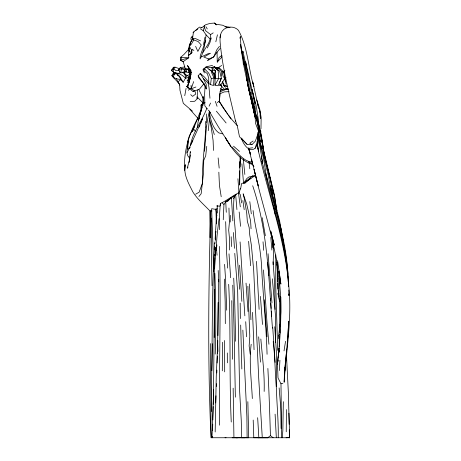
<?xml version="1.0" encoding="UTF-8"?>
<svg xmlns="http://www.w3.org/2000/svg" width="461" height="461" viewBox="0 0 461 461"><rect width="100%" height="100%" fill="white"/><g stroke="black" fill="none" stroke-linecap="round" stroke-linejoin="round"><path stroke-width="0.69" d="M210.026 237.548L210.204 210.896M288.874 295.587L288.811 290.009M280.017 333.078C279.239 320.13 280.282 307.239 278.957 294.32L279.014 275.557L278.035 271.235L277.372 272.86L277.701 281.884M286.425 409.593L286.241 431.801M186.405 72.135L186.423 68.608L184.06 71.173L189.73 72.976M214.181 337.573C214.717 307.47 213.143 277.257 215.846 247.229L215.154 256.207M214.596 289.531L213.524 390.945M232.84 220.9L231.387 197.429L225.746 201.86L223.954 204.407L223.239 219.753M229.624 250.018L229.664 240.533L228.691 230.097L229.399 222.409L228.944 208.009M211.835 370.742L212.481 343.739M240.498 46.186L240.515 44.296L248.151 79.165L249.983 92.586L253.285 106.86L249.632 91.122L257.44 123.917L260.327 140.392L259.739 141.988M221.378 78.157L218.151 85.775L214.912 85.164L215.454 70.562L211.726 67.392L214.538 66.828L219.684 71.092L221.378 78.157L219.344 83.084M224.628 340.506L224.686 371.894M264.095 155.657L264.113 154.354L270.348 179.456L273.021 194.15L272.612 195.487M215.172 431.969L216.261 376.239L217.817 340.627M218.756 279.401L217.644 341.209L217.92 351.536M222.306 370.846L222.484 342.264M230.223 222.058L230.316 215.345M260.984 128.757L261.151 117.463L259.647 108.929L256.771 99.858M275.811 254.927L275.759 286.033L277.695 350.331M189.31 81.061L189.459 72.561L188.203 69.559L189.834 69.749M210.637 343.583L210.447 373.796L211.345 411.575M217.183 208.752L215.904 209.006L216.393 223.948M278.237 437.743C278.559 421.366 276.871 405.04 276.416 388.686C274.998 373.001 275.165 357.235 273.189 341.601M279.28 346.966L279.193 338.184L279.545 336.288M272.728 247.615L272.768 243.466M273.143 264.677L273.661 245.171M206.378 122.609L206.58 113.988M212.878 419.948L213.189 406.539M283.342 401.687L282.858 430.159L282.322 437.743M214.659 268.821L215.045 257.584M217.949 335.596L218.111 302.502M202.454 183.778C201.878 164.761 205.007 145.947 205.698 126.965M213.247 404.43L213.65 389.637L211.991 437.743M278.957 294.32L277.948 288.822L277.695 266.066L276.819 264.862L276.957 262.257M240.1 156.694L239.691 185.063L239.49 170.8M203.03 96.735L202.846 102.872L202.079 104.399L203.261 102.803M216.808 372.961L216.9 370.114M217.131 363.009L217.356 356.076M217.448 353.316L217.632 347.807M275.442 342.483L275.678 318.004L272.376 278.819M219.344 102.163L219.494 94.868L221.701 85.936L220.733 85.112L219.206 84.933L221.701 85.936M284.691 367.359L284.132 382.284C286.212 350.475 292.09 318.695 288.851 286.69C285.042 238.372 267.576 192.6 257.152 145.555M187.771 149.226L188.076 141.406L186.82 152.585L187.811 155.806L189.753 158.325M212.233 437.743L212.285 436.319M212.509 430.614L212.757 424.195M215.696 402.943L215.967 395.797M216.324 386.502L216.434 383.644M190.226 101.512L194.744 101.259L197.152 98.827L197.51 90.102M211.605 218.122L211.271 242.959L212.037 285.711M240.077 166.79L240.446 157.714M179.392 68.712L175.03 67.162L173.422 67.266L173.768 68.689L173.613 72.342L177.047 73.927L179.94 76.757L183.184 82.26L186.97 75.506L189.678 74.682M239.49 168.035L239.76 161.615M276.364 386.716L276.56 354.809L274.733 326.74M264.159 391.447C264.689 373.923 262.292 356.451 260.834 339.008M281.06 428.488L281.354 412.416L280.974 383.771L278.012 377.887L277.499 364.259L277.925 358.041L279.112 350.32M215.195 354.106C216.238 327.224 215.713 300.284 214.907 273.402M280.179 324.7L280.83 312.034L280.858 296.988M279.389 370.558L279.925 360.289M215.137 238.959L216.71 212.561M280.438 326.837L280.524 325.454M205.157 85.371L204.638 93.548L204.84 105.88L207.49 109.073M205.715 40.47L200.316 55.706L200.114 58.945C203.975 51.644 205.105 43 206.079 34.875L203.18 30.633L200.207 28.726M214.192 249.487L214.624 242.797M240.44 36.304C241.08 63.693 250.179 90.264 254.996 117.077L247.897 84.519L248.358 87.942M187.471 147.549L187.932 140.605L189.35 135.903L194.623 125.899L192.462 131.529L200.673 110.588M250.542 178.177L244.981 182.481L241.599 183.518L240.728 188.249L238.959 192.652C232.523 195.821 226.852 200.512 220.312 203.52L219.592 213.916L219.586 229.664M287.439 342.667L288.701 321.161L287.952 335.66L284.443 374.902M215.852 232.661L215.955 231.272M184.913 67.554L183.184 61.618L188.814 57.752C188.013 51.004 188.78 43.922 193.032 38.355M202.973 52.468L208.539 43.392L210.21 39.104L210.608 34.592L213.189 32.869M216.388 250.519L216.883 244.872M204.563 151.283C205.744 137.822 205.796 124.176 209.536 111.078M214.457 255.849L214.584 254.443M278.507 357.373L278.703 355.258M278.963 352.44L279.159 350.325M252.323 398.563C251.51 380.498 248.928 362.306 251.182 344.263M278.358 338.489L279.977 324.285M189.362 81.107L189.69 77.8M214.59 246.474C212.285 282.201 212.446 318.027 211.951 353.818C211.962 381.777 210.147 409.748 211.363 437.743M214.866 243.719L215.074 241.65M215.212 240.273L215.489 237.513M284.886 367.757L286.765 349.184M208.239 130.682L209.461 118.857L209.306 112.444C210.827 119.768 212.417 128.198 218.871 132.918L222.807 133.874M280.49 313.215L280.276 315.238L280.628 296.579M188.837 83.383L187.875 82.352L188.319 78.312L189.362 77.725M235.554 121.255C229.566 95.058 222.456 68.902 220.116 42.055C219.799 37.537 220.047 32.258 223.988 29.256C228.264 26.087 234.753 26.329 238.441 30.305C247.978 47.391 248.191 68.193 253.85 86.662L252.743 81.943M189.696 77.333L189.223 81.597L186.878 86.587L187.823 87.855L191.211 88.806L194.317 90.604L193.073 91.526L186.878 86.587L188.416 84.467L191.027 73.875L190.981 70.435L187.558 65.623L191.171 72.625L187.558 65.623M206.747 146.362L205.704 155.835L203.727 160.405L203.48 173.348L201.152 193.729L198.916 196.49M220.07 37.888L220.398 34.921M205.059 102.405L203.531 103.656L202.16 106.52L200.817 111.937L202.022 107.246M197.677 127.484C197.285 120.2 201.278 113.256 201.036 105.846L202.321 103.886M260.678 132.347L260.84 131.062M211.201 71.858L214.031 77.995L213.518 85.498L210.527 84.588L211.311 78.56L208.741 73.155L204.142 68.389L203.059 69.807L204.379 72.965M241.904 163.788L243.541 183.126L244.889 183.178L244.981 182.481M219.292 100.907L220.174 94.321M219.021 218.67C217.684 230.84 215.546 242.901 217.079 255.198M191.027 73.875L189.431 81.424L190.733 72.296M251.585 100.037L251.746 98.942L252.374 98.936L250.346 85.464L242.953 51.275L242.999 52.554M284.028 350.89L285.549 341.273M277.718 362.893L277.499 364.259L279.066 348.02L278.421 355.615C280.835 329.828 282.138 303.793 279.038 278.012M277.937 361.522L278.162 360.156M180.758 72.867L181.484 68.729L180.245 67.485L178.465 69.905L180.758 72.867L185.247 72.394L183.524 72.147M187.823 87.855L188.416 84.467M184.752 95.698L186.088 88.391M189.062 162.641L190.526 154.884M216.555 68.943L216.791 67.704L219.436 68.038L223.902 72.175L224.853 78.266L220.733 85.112M221.188 76.128L222 71.928L218.237 67.663L217.091 69.173M203.537 44.584L204.972 37.289M189.431 81.424L190.099 78.042M190.37 76.687L190.635 75.333M183.167 61.872L180.66 60.207L188.814 57.752L181.294 57.423L180.66 60.207L183.184 61.618M215.84 41.772L217.431 34.806M175.993 72.942L174.097 74.63L173.405 77.54L179.606 84.069L179.974 90.356L183.305 103.345L192.456 111.17M239.634 289.249C238.452 271.517 237.161 253.861 235.588 236.176C235.018 222.68 232.402 208.873 234.372 195.487M255.699 146.713L256.212 144.662M257.405 139.867L258.258 136.444L257.999 133.627L258.563 131.304L255.457 123.133L255.123 116.512M212.365 69.813L212.008 71.196L215.085 75.005M187.875 82.352L189.022 82.34L189.713 79.695M200.218 113.683L198.449 120.39L199.469 117.976M199.947 114.691L200.276 113.446M263.444 151.254L263.709 150.292L261.197 134.422L256.933 116.506L257.146 119.145M211.282 37.923L209.98 42.429L207.329 47.973M239.87 38.217L240.25 36.938M179.565 71.524L178.954 73.547L177.047 73.927L177.41 75.068L179.306 76.382L180.683 79.615L183.184 82.26M180.943 60.264L180.775 57.21L183.927 54.49L188.503 49.471L190.71 42.17L192.831 38.689M259.779 142.172L260.327 140.392M253.948 166.525L252.565 164.548L251.671 159.46M203.18 30.633L204.332 27.043L204.131 26.231L204.684 25.585M200.466 123.876L202.529 118.771L187.172 152.718M195.908 87.008L191.211 88.806L193.672 81.597M202.546 182.908L199.152 192.162L195.654 194.214M257.918 121.168L258.419 119.883L256.201 105.978L252 89.451L255.319 103.627M199.181 127.063L199.953 125.15M189.045 46.273L190.71 42.17M220.104 48.52L217.05 52.179L217.258 62.097L219.217 57.371L221.989 55.401M251.902 100.031L252.374 98.936M233.6 198.639L235.329 194.732M209.098 106.168L210.562 103.045M206.845 108.214C202.189 121.001 192.871 131.702 190.422 145.301L192.825 140.749M255.042 148.379L256.368 146.229L257.676 140.421L257.999 133.627L255.325 141.204L251.896 144.714L246.998 144.293L241.46 138.3C242.878 143.365 248.934 153.259 255.042 148.379L255.527 147.399M197.55 118.65C188.785 134.382 183.357 152.101 184.717 170.276L185.316 164.71C183.121 174.316 188.682 183.397 192.738 191.713C197.325 199.215 204.154 204.828 210.141 211.144L210.32 237.818M278.842 335.994L279.723 334.311M201.543 27.914L205.514 24.808L209.847 23.442L214.636 23.05L216.192 24.848L214.636 23.05M214.912 85.164L218.652 78.52L218.186 70.729L214.843 66.972L211.726 67.392L212.394 70.279L215.454 70.562L214.521 73.864L215.356 78.606L221.124 78.733M191.972 36.771L192.537 38.839L193.81 39.928L191.246 44.325L189.35 46.215L189.69 51.926L192.041 52.208M188.013 167.02L187.299 168.242L189.367 160.128L190.295 151.536L190.416 152.931M185.933 68.113L184.06 71.173L185.397 71.409M215.091 77.823L212.25 71.605L206.274 67.145L204.142 68.389L204.125 71.121L207.381 73.697L208.712 78.232L208.7 82.934L208.891 82.375L204.638 77.218L200.27 73.334L198.155 75.869L198.731 77.753L204.69 84.864M173.422 67.266L171.325 70.418L173.613 72.342L178.954 73.547L182.343 75.425L185.685 78.266L189.598 77.096L185.138 74.215L182.954 72.066M217.05 52.179L213.662 56.945L207.421 60.766L208.752 59.008L213.662 56.945L216.826 49.753L219.43 46.331M201.036 105.846L202.535 103.806M172.61 70.942L171.325 70.418L173.768 68.689L175.03 67.162M192.525 36.125L190.877 38.061L191.159 40.038M204.096 83.545L199.498 89.094L193.073 91.526M255.417 175.549L251.919 176.569L249.136 176.834L246.998 178.378L243.541 183.126C247.084 180.845 249.868 177.744 253.239 175.226M217.258 62.097L222.139 56.818M223.476 72.112L224.882 70.602M231.387 197.429L227.705 201.348L225.746 201.86L226.276 212.296M188.307 90.327L189.73 88.938M286.114 437.766L289.427 437.501L289.283 429.854M203.059 69.807L206.274 67.145M186.878 86.587L187.794 85.734M239.749 189.137L240.728 188.249M187.126 80.629L188.514 79.384M179.819 85.124L177.917 81.92L180.683 79.615L176.454 78.733L173.405 77.54L171.872 75.656L173.313 73.051L175.157 73.213M244.889 183.178L251.072 178.153M267.778 437.743L270.423 435.633C269.783 413.217 268.959 390.824 267.881 368.443M192.986 32.748L194.046 31.913M195.637 30.657L197.757 28.985M188.682 148.794L190.307 147.549M192.076 52.698L188.756 55.216L191.534 52.871L192.099 49.177L193.874 50.497M225.746 201.86L236.412 194.369M217.315 102.573L219.067 101.264L219.494 101.524L227.659 114.288M220.75 90.569L221.85 89.78L227.192 88.691L228.506 89.088M253.141 141.008L249.787 143.215L251.896 144.714M217.477 68.153L221.683 65.456M246.526 181.19L255.728 175.318M174.408 78.255L171.872 75.656L175.243 73.973M201.382 56.916L208.061 53.73L210.493 53.263L203.854 57.066L208.752 59.008M219.862 93.796L224.219 91.912L229.054 91.612M219.903 91.86L226.466 89.204L228.397 89.613M185.916 68.741L181.484 68.729L178.465 69.905L178.678 70.153M189.592 77.909L188.319 78.312L189.022 82.34M189.194 68.677L186.572 69.381L189.805 69.686M212.573 65.364L205.739 66.914L211.564 67.663M280.974 383.771L282.881 383.362M211.311 78.56L214.031 77.995L215.356 78.606M224.749 77.604L226.023 77.344M223.401 85.423L224.68 85.233L227.763 86.478M249.649 148.2L252.818 147.774M179.306 70.262L175.987 70.694L173.768 68.689M180.245 67.485L184.965 67.012M244.854 437.743L236.107 437.743M237.548 437.806L232.148 437.743M258.742 437.748L267.922 437.731L257.86 437.743M241.495 437.748L248.698 437.743L247.851 401.664M289.174 437.748L289.675 437.743L288.955 413.171M289.675 437.743L211 437.743C207.623 362.092 208.47 286.281 210.723 210.596L212.008 210.977M225.043 437.743L226.023 437.748M225.083 26.767L228.172 26.922L230.056 27.527M224.109 86.023L227.434 86.293M214.849 67.934L216.82 68.101M216.791 67.704L219.436 68.038M231.843 146.938C237.841 152.603 243.195 161.402 252.167 162.07M201.785 27.481L199.463 27.124L193.424 32.12L192.537 38.839L195.476 38.563L200.547 40.879M215.754 24.162L222.761 25.257L227.867 27.798M216.036 209.415L211.634 208.7L213.132 250.456L213.391 271.604M232.782 437.506L233.934 437.743L233.151 388.168M175.249 73.466L173.313 73.051L174.097 74.63M217.442 213.068L217.096 205.641L219.113 206.234L220.565 205.641L220.312 203.52M193.81 39.928L198.178 41.571L201.255 45.017L197.861 51.43L195.62 46.354M181.484 68.729L185.368 70.233M180.775 57.21L181.294 57.423M224.98 77.696L223.378 77.027L222 71.928M201.918 108.133L201.123 104.947L202.961 105.771M190.658 73.12L189.459 72.561L187.633 68.85M252.565 164.548C239.76 160.278 231.952 148.891 225.4 137.799L230.759 146.235L218.007 126.205L210.112 112.732M220.323 88.668L222.675 89.97M222.242 71.219L223.902 72.175L224.853 78.266M248.346 161.552L252.68 164.191M201.428 74.93L200.27 73.334L203.278 78.456L208.176 83.095L210.527 84.588M208.873 69.357L212.25 71.605M225.423 87.918L227.198 89.1M188.797 72.584L189.915 73.426M182.723 72.279L185.138 74.215M210.608 34.592L205.623 30.731L204.332 27.043M270.423 435.633L273.131 437.743M222.093 202.903L223.954 204.407M214.538 66.828L218.22 70.452M233.491 146.166L239.484 151.398M190.681 94.626L192.594 96.384L195.792 94.004L194.813 90.829M203.053 102.999L197.031 96.816M206.079 34.875L210.21 39.104M188.203 69.559L191.044 72.492M177.047 73.927L179.306 76.382M189.828 109.269L197.757 118.172M237.231 125.611L231.618 119.272L223.216 107.943L219.067 101.264M246.998 144.293L239.495 136.75L237.329 126.037L235.525 120.73M224 88.91L221.413 85.913L220.433 84M208.372 110.133L210.579 112.795M216.365 111.159L226.12 122.978M238.36 192.07L240.423 194.928L241.61 202.938M228.477 115.452L230.938 118.944M194.104 129.483L195.228 131.114M222.634 83.458L225.101 87.077M198.155 75.869L204.039 84.075L206.274 88.927L206.205 84.271L203.278 78.456M205.923 26.75L207.26 28.939M198.824 89.584L203.451 98.919M185.616 75.16L184.924 73.956L185.685 78.266M189.35 46.215L191.972 51.067M188.503 49.471L189.69 51.926M215.396 78.237L214.267 75.858L214.44 77.148M241.489 138.023L242.4 139.954M176.454 78.733L177.917 81.92M279.107 296.158L277.937 293.536L279.602 301.788M201.123 104.947L201.797 106.67M176.938 73.789L177.41 75.068M257.371 103.558L258.592 106.923M215.362 101.351L217.073 106.301M248.393 148.188L250.409 154.158L248.606 148.027M252.697 185.771C268.077 231.485 268.717 280.49 272.451 328.134M205.715 87.146L206.274 88.927M222.692 81.534L223.931 85.539M214.313 134.508L209.461 118.857L211.357 128.331L213.097 140.553L213.495 150.436M260.217 143.48L261.802 148.834M224.916 78.387L226.103 84.207M263.473 151.686L264.165 155.806M259.82 111.337L260.148 112.588M273.31 205.543C280.184 230.488 286.794 255.751 288.2 281.706M270.342 187.932C277.729 216.365 286.483 244.837 287.946 274.37M274.549 211.887L275.557 215.76M249.021 148.955L250.012 152.77M274.912 211.726L261.934 161.033L262.205 163.615M248.606 148.096L258.281 185.996L254.046 169.354C261.439 201.33 271.973 232.592 277.309 265.029M257.808 138.807L260.206 148.321L262.367 161.575L261.191 156.025M258.039 136.45L263.871 160.163L265.916 173.428C275.119 210.706 287.825 247.655 288.644 286.425M263.127 149.952L274.399 196.063L276.952 210.608M265.72 173.791L266.4 176.575M266.74 177.969L267.253 180.055M217.096 205.641L217.39 206.833M251.746 98.942L261.053 137.222L264.366 155.109M257.889 132.221L268.193 174.771L270.832 189.396M252.369 104.768L248.485 88.385L255.002 115.89M252.905 82.634L258.748 108.848M251.435 101.103L255.382 118.264M257.981 121.099L260.569 132.82M262.113 141.884L263.283 148.857M263 147.82L265.991 161.874M263.047 148.062L263.312 149.335M271.414 191.338L270.284 185.835L279.596 220.75L281.7 232.828M240.826 47.46L241.224 49.402M280.565 226.806L282.541 236.626M241.357 50.053L246.37 73.841L248.064 86.219L247.332 82.023M243.126 62.805L243.402 64.177M208.176 83.095L209.017 87.452L209.951 98.222M256.973 142.829L257.232 144.207M257.492 145.578L258.65 151.761L257.1 141.245M262.194 217.719L265.34 235.698M246.854 79.234L247.096 80.629M281.936 234.228L282.167 235.634M258.944 137.119L259.151 138.381M246.502 67.225L245.632 61.826L253.02 94.298L255.319 108.687L254.87 110.242L254.097 106.739L260.863 134.606L263.542 150.171L262.724 146.765L274.566 195.504L276.45 208.994M264.032 153.767L261.612 138.502L252.64 100.959L252.945 103.742M221.205 196.738L219.442 185.501L218.837 172.178M189.419 157.155L189.73 159.143M248.053 86.224L246.889 78.779L247.108 80.871M242.861 200.547L244.197 209.686M215.904 209.006L216.883 215.731M282.841 238.689L283.037 240.06M277.574 260.626L280.893 284.114L279.049 270.97M223.625 83.51L223.816 84.87M223.631 83.545L223.827 84.939M238.452 192.773L240.319 206.833M250.214 354.152L249.142 345.957L249.804 336.202L247.88 286.246M249.793 201.601L251.32 213.869M279.141 387.903L280.628 406.262L281.642 437.743M249.067 162.376L249.804 168.789M253.072 210.521C254.795 225.533 259.07 240.193 260.569 255.348C261.86 264.332 261.692 273.425 262.545 282.443C264.078 306.421 266.377 330.272 267.069 354.29M289.283 436.083L289.427 437.501M218.128 157.921L219.177 168.104M243.299 159.057L244.849 174.437M224.968 78.468L225.245 81.251M234.764 253.366L237.686 291.992L239.611 390.617L241.259 420.53L241.633 437.662M239.167 211.985L240.567 226.305M279.014 275.557L279.141 276.888M279.337 278.888L279.591 281.55M248.612 241.316L250.669 265.755M240.083 241.916L244.854 315.843M266.982 336.761L264.234 299.759M268.936 344.252L266.977 322.395L263.502 269.939M276.819 264.862L277.51 272.705M270.809 237.386L271.886 250.069M260.459 362.127L258.679 336.83M235.675 194.79L236.931 209.571M267.714 262.545L268.803 275.632M273.016 261.796L274.635 282.645L275.073 309.412M272.722 327.368L275.102 362.381M259.647 108.929L260.402 118.419L260.229 115.238M271.984 302.958L268.06 253.688M214.088 262.551L214.584 268.832M263.035 241.789L263.675 250.288M262.493 324.481L260.43 296.406M248.001 311.521L246.036 283.123M237.934 178.747L238.959 192.652M288.344 283.757L288.54 286.494M227.665 268.083L226.662 253.867L225.671 221.632M275.096 414.145L276.323 437.743M239.605 265.225L241.858 301.356M228.996 253.821L230.633 277.724M233.404 232.511L234.465 248.329M224.582 264.332L225.596 279.741L226.72 310.207M257.659 417.701L258.84 437.748L253.798 437.743L253.193 420.063M197.072 97.484L197.152 98.827M259.105 309.377L256.506 261.341M251.061 228.783L250.605 220.952L246.635 203.86L243.154 193.822L244.566 199.734L246.756 213.506L247.321 221.217L249.153 227.527L249.747 234.966L251.383 245.24L253.7 270.434L258.707 378.141L262.274 437.743M242.849 330.111L246.889 416.957L247.119 437.743M270.572 298.474L270.693 300.607M270.849 303.447L271.126 308.415M271.287 311.256L271.564 316.229M218.739 281.815L218.191 270.463M205.531 121.427L205.842 127.034M272.814 241.408L273.189 248.554M245.725 321.686L246.514 336.772M250.917 319.727L249.51 283.941M233.71 278.127L234.568 296.458L235.657 341.278M191.05 85.273L191.211 88.806M228.679 284.322C230.949 330.197 229.146 376.124 231.243 422.017M252.536 312.351L254.057 349.703M286.46 354.901L288.384 393.089L289.18 424.293M277.747 283.273L277.948 288.822M284.904 368.241L284.979 370.373M232.759 285.175L234.004 326.284L235.364 397.186M240.694 325.028L241.841 368.99M231.18 236.764L231.462 246.566M224.34 279.095L225.187 302.024L225.32 323.691M288.811 294.009L288.845 295.374M219.488 425.186C218.94 365.602 221.222 306.023 219.344 246.433M203.41 96.689L203.531 103.656M231.768 300.612L232.54 359.252M215.299 231.629L215.414 240.106M210.435 231.837L210.141 211.144L210.792 211.288L210.827 221.712M240.198 303.119L240.342 318.568M227.313 352.959L227.342 362.847M219.494 94.868L219.494 101.524M271.806 235.346L270.659 230.932L274.307 245.171L271.806 235.346"/></g></svg>
